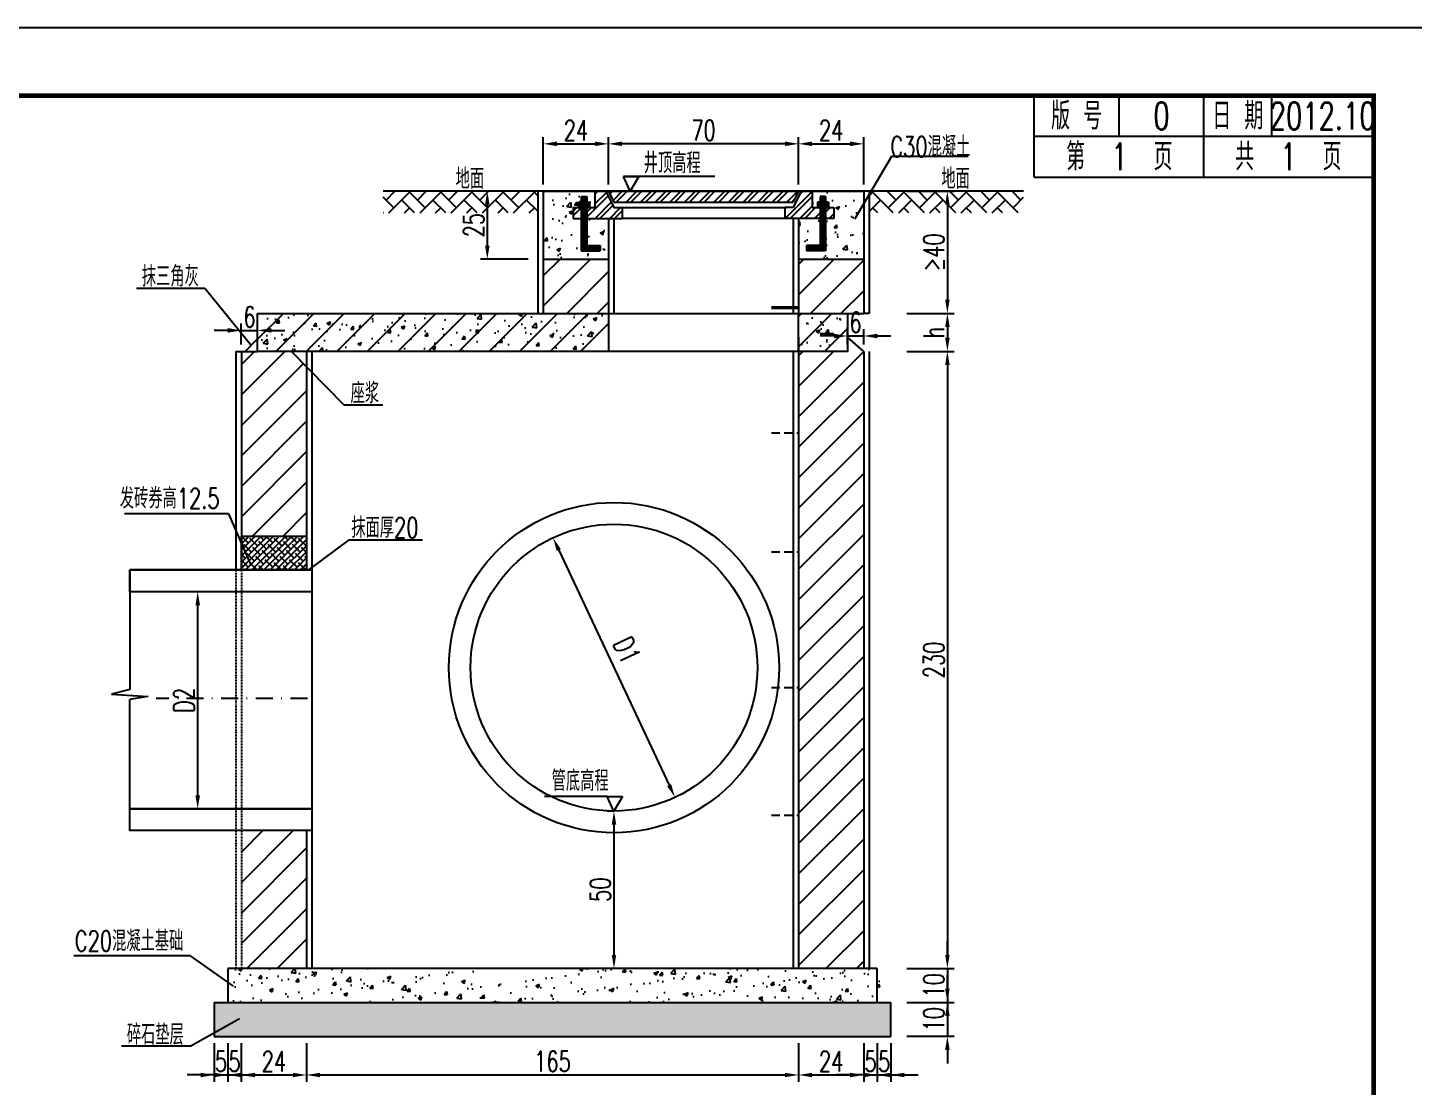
# Model space of a CAD drawing. Extents: x 5781 to 12795, y 1434 to 2653.
# Drawn here: x 6413.1 to 6617.2, y 2233.2 to 2389.1 of the extents above; entities that cross this region are included whole.
import ezdxf
from ezdxf.enums import TextEntityAlignment as Align

# ---------------------------------------------------------------- set-up
doc = ezdxf.new("R2010")
doc.units = 0
doc.header["$LTSCALE"] = 5
doc.header["$PDMODE"] = 32
doc.header["$PDSIZE"] = 0.3
doc.linetypes.add('DASHDOT', pattern=[1, 0.5, -0.25, 0, -0.25])
doc.linetypes.add('HIDDEN', pattern=[0.375, 0.25, -0.125])
doc.layers.get('0').update_dxf_attribs({"linetype": 'CONTINUOUS'})
doc.layers.get('Defpoints').update_dxf_attribs({"linetype": 'CONTINUOUS'})
for name, color, linetype in [('YOLLOW', 7, 'CONTINUOUS'), ('中心线', 2, 'DASHDOT'), ('图框', 7, 'CONTINUOUS'), ('填充', 8, 'CONTINUOUS'), ('尺寸标注', 4, 'CONTINUOUS'), ('文字字符', 7, 'CONTINUOUS'), ('结构', 7, 'CONTINUOUS'), ('结构1', 1, 'CONTINUOUS'), ('结构2', 7, 'CONTINUOUS'), ('钢筋', 1, 'CONTINUOUS'), ('钢筋2', 3, 'CONTINUOUS')]:
    doc.layers.add(name, color=color, linetype=linetype)
doc.styles.get("Standard").update_dxf_attribs({"font": 'simplex1.shx', "width": 0.7, "bigfont": 'hztxt.shx'})
doc.dimstyles.new('比例1：25', dxfattribs={"dimtxt": 3, "dimasz": 2, "dimexe": 1, "dimexo": 1, "dimgap": 0.5, "dimtad": 1, "dimlfac": 2.5, "dimzin": 13, "dimdsep": 46, "dimtxsty": 'Standard', "dimcen": -0.09, "dimclrd": 256, "dimclre": 256, "dimclrt": 7, "dimaunit": 1, "dimadec": 0, "dimazin": 0, "dimtfac": 0.0005, "dimtix": 1, "dimtmove": 2, "dimatfit": 3, "dimfxl": 0, "dimtolj": 1, "dimtzin": 13, "dimarcsym": 0})

# ---------------------------------------------------------------- blocks, each defined once
blk = doc.blocks.new('series')
at = {"width": 0.75}
for tag, height, p in [('页码', 4, (-35, -19)), ('图名', 5, (-220, -282)), ('图号', 5, (-20, -282))]:
    blk.add_attdef(tag, text='', height=height, dxfattribs=at).set_placement(p, align=Align.MIDDLE_CENTER)
blk = doc.blocks.new('*D570')
at = {"layer": 'Defpoints', "color": 0}
for p in [(6536.26, 2372.01), (6536.26, 2365.03), (6526.66, 2347.03)]:
    blk.add_point(p, dxfattribs=at)
at = {"layer": '尺寸标注', "lineweight": -2}
for p, q in [((6526.66, 2366.01), (6526.66, 2373.01)), ((6528.66, 2372.01), (6534.26, 2372.01)), ((6536.26, 2366.03), (6536.26, 2373.01))]:
    blk.add_line(p, q, dxfattribs=at)
at = {"layer": '尺寸标注'}
for points in [[(6528.66, 2372.35), (6528.66, 2371.68), (6526.66, 2372.01)], [(6534.26, 2372.35), (6534.26, 2371.68), (6536.26, 2372.01)]]:
    blk.add_solid(points, dxfattribs=at)
at = {"layer": '尺寸标注', "color": 7, "insert": (6531.46, 2374.01), "char_height": 3, "attachment_point": 5}
blk.add_mtext('\\A1;24', dxfattribs=at)
blk = doc.blocks.new('*D537')
at = {"layer": 'Defpoints', "color": 0}
for p in [(6498.66, 2372.01), (6498.66, 2365.03), (6526.66, 2365.03)]:
    blk.add_point(p, dxfattribs=at)
at = {"layer": '尺寸标注', "lineweight": -2}
for p, q in [((6498.66, 2366.03), (6498.66, 2373.01)), ((6524.66, 2372.01), (6500.66, 2372.01)), ((6526.66, 2366.03), (6526.66, 2373.01))]:
    blk.add_line(p, q, dxfattribs=at)
at = {"layer": '尺寸标注'}
for points in [[(6500.66, 2372.35), (6500.66, 2371.68), (6498.66, 2372.01)], [(6524.66, 2372.35), (6524.66, 2371.68), (6526.66, 2372.01)]]:
    blk.add_solid(points, dxfattribs=at)
at = {"layer": '尺寸标注', "color": 7, "insert": (6512.66, 2374.01), "char_height": 3, "attachment_point": 5}
blk.add_mtext('\\A1;70', dxfattribs=at)
blk = doc.blocks.new('*D571')
at = {"layer": 'Defpoints', "color": 0}
for p in [(6498.66, 2372.01), (6489.06, 2365.03), (6498.66, 2365.03)]:
    blk.add_point(p, dxfattribs=at)
at = {"layer": '尺寸标注', "lineweight": -2}
for p, q in [((6489.06, 2366.03), (6489.06, 2373.01)), ((6491.06, 2372.01), (6496.66, 2372.01)), ((6498.66, 2366.03), (6498.66, 2373.01))]:
    blk.add_line(p, q, dxfattribs=at)
at = {"layer": '尺寸标注'}
for points in [[(6491.06, 2372.35), (6491.06, 2371.68), (6489.06, 2372.01)], [(6496.66, 2372.35), (6496.66, 2371.68), (6498.66, 2372.01)]]:
    blk.add_solid(points, dxfattribs=at)
at = {"layer": '尺寸标注', "color": 7, "insert": (6493.86, 2374.01), "char_height": 3, "attachment_point": 5}
blk.add_mtext('\\A1;24', dxfattribs=at)
blk = doc.blocks.new('*D572')
at = {"layer": 'Defpoints', "color": 0}
for p in [(6489.06, 2365.03), (6480.81, 2355.03), (6489.06, 2355.03)]:
    blk.add_point(p, dxfattribs=at)
at = {"layer": '尺寸标注', "lineweight": -2}
for p, q in [((6486.81, 2365.03), (6479.81, 2365.03)), ((6480.81, 2363.03), (6480.81, 2357.03)), ((6486.81, 2355.03), (6479.81, 2355.03))]:
    blk.add_line(p, q, dxfattribs=at)
at = {"layer": '尺寸标注'}
for points in [[(6480.47, 2363.03), (6481.14, 2363.03), (6480.81, 2365.03)], [(6480.47, 2357.03), (6481.14, 2357.03), (6480.81, 2355.03)]]:
    blk.add_solid(points, dxfattribs=at)
at = {"layer": '尺寸标注', "color": 7, "insert": (6478.81, 2360.03), "char_height": 3, "attachment_point": 5, "rotation": 90}
blk.add_mtext('\\A1;25', dxfattribs=at)
blk = doc.blocks.new('*D573')
at = {"layer": 'Defpoints', "color": 0}
for p in [(6446.97, 2344.52), (6444.57, 2341.43), (6446.97, 2341.43)]:
    blk.add_point(p, dxfattribs=at)
at = {"layer": '尺寸标注', "lineweight": -2}
for p, q in [((6444.57, 2342.43), (6444.57, 2345.52)), ((6446.97, 2342.43), (6446.97, 2345.52)), ((6442.57, 2344.52), (6440.57, 2344.52)), ((6444.57, 2344.52), (6446.97, 2344.52)), ((6448.97, 2344.52), (6450.97, 2344.52))]:
    blk.add_line(p, q, dxfattribs=at)
at = {"layer": '尺寸标注'}
for points in [[(6442.57, 2344.86), (6442.57, 2344.19), (6444.57, 2344.52)], [(6448.97, 2344.86), (6448.97, 2344.19), (6446.97, 2344.52)]]:
    blk.add_solid(points, dxfattribs=at)
at = {"layer": '尺寸标注', "color": 7, "insert": (6445.77, 2346.52), "char_height": 3, "attachment_point": 5}
blk.add_mtext('\\A1;6', dxfattribs=at)
blk = doc.blocks.new('*D574')
at = {"layer": 'Defpoints', "color": 0}
for p in [(6536.26, 2343.7), (6533.86, 2341.43), (6536.26, 2341.43)]:
    blk.add_point(p, dxfattribs=at)
at = {"layer": '尺寸标注', "lineweight": -2}
for p, q in [((6531.86, 2343.7), (6529.86, 2343.7)), ((6533.86, 2342.43), (6533.86, 2344.7)), ((6533.86, 2343.7), (6536.26, 2343.7)), ((6536.26, 2342.43), (6536.26, 2344.7)), ((6538.26, 2343.7), (6540.26, 2343.7))]:
    blk.add_line(p, q, dxfattribs=at)
at = {"layer": '尺寸标注'}
for points in [[(6531.86, 2344.03), (6531.86, 2343.36), (6533.86, 2343.7)], [(6538.26, 2344.03), (6538.26, 2343.36), (6536.26, 2343.7)]]:
    blk.add_solid(points, dxfattribs=at)
at = {"layer": '尺寸标注', "color": 7, "insert": (6535.06, 2345.7), "char_height": 3, "attachment_point": 5}
blk.add_mtext('\\A1;6', dxfattribs=at)
blk = doc.blocks.new('*D575')
at = {"layer": 'Defpoints', "color": 0}
for p in [(6536.26, 2365.03), (6536.26, 2347.03), (6548.59, 2347.03)]:
    blk.add_point(p, dxfattribs=at)
at = {"layer": '尺寸标注', "lineweight": -2}
for p, q in [((6542.59, 2365.03), (6549.59, 2365.03)), ((6548.59, 2363.03), (6548.59, 2349.03)), ((6542.59, 2347.03), (6549.59, 2347.03))]:
    blk.add_line(p, q, dxfattribs=at)
at = {"layer": '尺寸标注'}
for points in [[(6548.26, 2363.03), (6548.92, 2363.03), (6548.59, 2365.03)], [(6548.26, 2349.03), (6548.92, 2349.03), (6548.59, 2347.03)]]:
    blk.add_solid(points, dxfattribs=at)
at = {"layer": '尺寸标注', "color": 7, "insert": (6546.59, 2356.03), "char_height": 3, "attachment_point": 5, "rotation": 90}
blk.add_mtext('\\A1;≥40', dxfattribs=at)
blk = doc.blocks.new('*D576')
at = {"layer": 'Defpoints', "color": 0}
for p in [(6536.26, 2347.03), (6536.26, 2341.43), (6548.59, 2341.43)]:
    blk.add_point(p, dxfattribs=at)
at = {"layer": '尺寸标注', "lineweight": -2}
for p, q in [((6542.59, 2347.03), (6549.59, 2347.03)), ((6548.59, 2345.03), (6548.59, 2343.43)), ((6542.59, 2341.43), (6549.59, 2341.43))]:
    blk.add_line(p, q, dxfattribs=at)
at = {"layer": '尺寸标注'}
for points in [[(6548.26, 2345.03), (6548.92, 2345.03), (6548.59, 2347.03)], [(6548.26, 2343.43), (6548.92, 2343.43), (6548.59, 2341.43)]]:
    blk.add_solid(points, dxfattribs=at)
at = {"layer": '尺寸标注', "color": 7, "insert": (6546.59, 2344.23), "char_height": 3, "attachment_point": 5, "rotation": 90}
blk.add_mtext('\\A1;h', dxfattribs=at)
blk = doc.blocks.new('*D577')
at = {"layer": 'Defpoints', "color": 0}
for p in [(6536.26, 2341.43), (6537.06, 2250.52), (6548.59, 2250.52)]:
    blk.add_point(p, dxfattribs=at)
at = {"layer": '尺寸标注', "lineweight": -2}
for p, q in [((6542.59, 2341.43), (6549.59, 2341.43)), ((6548.59, 2339.43), (6548.59, 2252.52)), ((6542.59, 2250.52), (6549.59, 2250.52))]:
    blk.add_line(p, q, dxfattribs=at)
at = {"layer": '尺寸标注'}
for points in [[(6548.26, 2339.43), (6548.92, 2339.43), (6548.59, 2341.43)], [(6548.26, 2252.52), (6548.92, 2252.52), (6548.59, 2250.52)]]:
    blk.add_solid(points, dxfattribs=at)
at = {"layer": '尺寸标注', "color": 7, "insert": (6546.59, 2295.97), "char_height": 3, "attachment_point": 5, "rotation": 90}
blk.add_mtext('\\A1;230', dxfattribs=at)
blk = doc.blocks.new('*D578')
at = {"layer": 'Defpoints', "color": 0}
for p in [(6538.26, 2250.52), (6538.26, 2245.52), (6548.59, 2245.52)]:
    blk.add_point(p, dxfattribs=at)
at = {"layer": '尺寸标注', "lineweight": -2}
for p, q in [((6548.59, 2252.52), (6548.59, 2254.52)), ((6542.59, 2250.52), (6549.59, 2250.52)), ((6548.59, 2250.52), (6548.59, 2245.52)), ((6542.59, 2245.52), (6549.59, 2245.52)), ((6548.59, 2243.52), (6548.59, 2241.52))]:
    blk.add_line(p, q, dxfattribs=at)
at = {"layer": '尺寸标注'}
for points in [[(6548.26, 2252.52), (6548.92, 2252.52), (6548.59, 2250.52)], [(6548.26, 2243.52), (6548.92, 2243.52), (6548.59, 2245.52)]]:
    blk.add_solid(points, dxfattribs=at)
at = {"layer": '尺寸标注', "color": 7, "insert": (6546.59, 2248.02), "char_height": 3, "attachment_point": 5, "rotation": 90}
blk.add_mtext('\\A1;10', dxfattribs=at)
blk = doc.blocks.new('*D579')
at = {"layer": 'Defpoints', "color": 0}
for p in [(6540.26, 2245.52), (6540.26, 2240.52), (6548.59, 2240.52)]:
    blk.add_point(p, dxfattribs=at)
at = {"layer": '尺寸标注', "lineweight": -2}
for p, q in [((6548.59, 2247.52), (6548.59, 2249.52)), ((6542.59, 2245.52), (6549.59, 2245.52)), ((6548.59, 2245.52), (6548.59, 2240.52)), ((6542.59, 2240.52), (6549.59, 2240.52)), ((6548.59, 2238.52), (6548.59, 2236.52))]:
    blk.add_line(p, q, dxfattribs=at)
at = {"layer": '尺寸标注'}
for points in [[(6548.26, 2247.52), (6548.92, 2247.52), (6548.59, 2245.52)], [(6548.26, 2238.52), (6548.92, 2238.52), (6548.59, 2240.52)]]:
    blk.add_solid(points, dxfattribs=at)
at = {"layer": '尺寸标注', "color": 7, "insert": (6546.59, 2243.02), "char_height": 3, "attachment_point": 5, "rotation": 90}
blk.add_mtext('\\A1;10', dxfattribs=at)
blk = doc.blocks.new('*D580')
at = {"layer": 'Defpoints', "color": 0}
for p in [(6490.49, 2313.97), (6508.45, 2275.72)]:
    blk.add_point(p, dxfattribs=at)
at = {"layer": '尺寸标注', "lineweight": -2}
blk.add_line((6491.34, 2312.16), (6507.6, 2277.53), dxfattribs=at)
at = {"layer": '尺寸标注'}
for points in [[(6491.64, 2312.3), (6491.04, 2312.02), (6490.49, 2313.97)], [(6507.9, 2277.67), (6507.3, 2277.39), (6508.45, 2275.72)]]:
    blk.add_solid(points, dxfattribs=at)
at = {"layer": '尺寸标注', "color": 7, "insert": (6501.37, 2297.4), "char_height": 3, "attachment_point": 5, "rotation": 295.1484}
blk.add_mtext('\\A1;D1', dxfattribs=at)
blk = doc.blocks.new('*D581')
at = {"layer": 'Defpoints', "color": 0}
for p in [(6499.47, 2273.71), (6499.47, 2250.52), (6499.47, 2250.52)]:
    blk.add_point(p, dxfattribs=at)
at = {"layer": '尺寸标注', "lineweight": -2}
for p, q in [((6499.47, 2273.71), (6498.47, 2273.71)), ((6499.47, 2271.71), (6499.47, 2252.52)), ((6499.47, 2250.52), (6498.47, 2250.52))]:
    blk.add_line(p, q, dxfattribs=at)
at = {"layer": '尺寸标注'}
for points in [[(6499.14, 2271.71), (6499.8, 2271.71), (6499.47, 2273.71)], [(6499.14, 2252.52), (6499.8, 2252.52), (6499.47, 2250.52)]]:
    blk.add_solid(points, dxfattribs=at)
at = {"layer": '尺寸标注', "color": 7, "insert": (6497.47, 2262.12), "char_height": 3, "attachment_point": 5, "rotation": 90}
blk.add_mtext('\\A1;50', dxfattribs=at)
blk = doc.blocks.new('*D538')
at = {"layer": 'Defpoints', "color": 0}
for p in [(6440.57, 2240.52), (6442.57, 2240.52), (6442.57, 2234.82)]:
    blk.add_point(p, dxfattribs=at)
at = {"layer": '尺寸标注', "lineweight": -2}
for p, q in [((6440.57, 2239.52), (6440.57, 2233.82)), ((6442.57, 2239.52), (6442.57, 2233.82)), ((6438.57, 2234.82), (6436.57, 2234.82)), ((6440.57, 2234.82), (6442.57, 2234.82)), ((6444.57, 2234.82), (6446.57, 2234.82))]:
    blk.add_line(p, q, dxfattribs=at)
at = {"layer": '尺寸标注'}
for points in [[(6438.57, 2235.15), (6438.57, 2234.49), (6440.57, 2234.82)], [(6444.57, 2235.15), (6444.57, 2234.49), (6442.57, 2234.82)]]:
    blk.add_solid(points, dxfattribs=at)
at = {"layer": '尺寸标注', "color": 7, "insert": (6441.57, 2236.82), "char_height": 3, "attachment_point": 5}
blk.add_mtext('\\A1;5', dxfattribs=at)
blk = doc.blocks.new('*D539')
at = {"layer": 'Defpoints', "color": 0}
for p in [(6442.57, 2240.52), (6444.57, 2240.52), (6444.57, 2234.82)]:
    blk.add_point(p, dxfattribs=at)
at = {"layer": '尺寸标注', "lineweight": -2}
for p, q in [((6442.57, 2239.52), (6442.57, 2233.82)), ((6444.57, 2239.52), (6444.57, 2233.82)), ((6440.57, 2234.82), (6438.57, 2234.82)), ((6442.57, 2234.82), (6444.57, 2234.82)), ((6446.57, 2234.82), (6448.57, 2234.82))]:
    blk.add_line(p, q, dxfattribs=at)
at = {"layer": '尺寸标注'}
for points in [[(6440.57, 2235.15), (6440.57, 2234.49), (6442.57, 2234.82)], [(6446.57, 2235.15), (6446.57, 2234.49), (6444.57, 2234.82)]]:
    blk.add_solid(points, dxfattribs=at)
at = {"layer": '尺寸标注', "color": 7, "insert": (6443.57, 2236.82), "char_height": 3, "attachment_point": 5}
blk.add_mtext('\\A1;5', dxfattribs=at)
blk = doc.blocks.new('*D540')
at = {"layer": 'Defpoints', "color": 0}
for p in [(6444.57, 2240.52), (6454.17, 2240.52), (6454.17, 2234.82)]:
    blk.add_point(p, dxfattribs=at)
at = {"layer": '尺寸标注', "lineweight": -2}
for p, q in [((6444.57, 2239.52), (6444.57, 2233.82)), ((6454.17, 2239.52), (6454.17, 2233.82)), ((6446.57, 2234.82), (6452.17, 2234.82))]:
    blk.add_line(p, q, dxfattribs=at)
at = {"layer": '尺寸标注'}
for points in [[(6446.57, 2235.15), (6446.57, 2234.49), (6444.57, 2234.82)], [(6452.17, 2235.15), (6452.17, 2234.49), (6454.17, 2234.82)]]:
    blk.add_solid(points, dxfattribs=at)
at = {"layer": '尺寸标注', "color": 7, "insert": (6449.37, 2236.82), "char_height": 3, "attachment_point": 5}
blk.add_mtext('\\A1;24', dxfattribs=at)
blk = doc.blocks.new('*D541')
at = {"layer": 'Defpoints', "color": 0}
for p in [(6454.17, 2240.52), (6526.66, 2240.52), (6526.66, 2234.82)]:
    blk.add_point(p, dxfattribs=at)
at = {"layer": '尺寸标注', "lineweight": -2}
for p, q in [((6454.17, 2239.52), (6454.17, 2233.82)), ((6526.66, 2239.52), (6526.66, 2233.82)), ((6456.17, 2234.82), (6524.66, 2234.82))]:
    blk.add_line(p, q, dxfattribs=at)
at = {"layer": '尺寸标注'}
for points in [[(6456.17, 2235.15), (6456.17, 2234.49), (6454.17, 2234.82)], [(6524.66, 2235.15), (6524.66, 2234.49), (6526.66, 2234.82)]]:
    blk.add_solid(points, dxfattribs=at)
at = {"layer": '尺寸标注', "color": 7, "insert": (6490.41, 2236.82), "char_height": 3, "attachment_point": 5}
blk.add_mtext('\\A1;165', dxfattribs=at)
blk = doc.blocks.new('*D542')
at = {"layer": 'Defpoints', "color": 0}
for p in [(6526.66, 2240.52), (6536.26, 2240.52), (6536.26, 2234.82)]:
    blk.add_point(p, dxfattribs=at)
at = {"layer": '尺寸标注', "lineweight": -2}
for p, q in [((6526.66, 2239.52), (6526.66, 2233.82)), ((6536.26, 2239.52), (6536.26, 2233.82)), ((6528.66, 2234.82), (6534.26, 2234.82))]:
    blk.add_line(p, q, dxfattribs=at)
at = {"layer": '尺寸标注'}
for points in [[(6528.66, 2235.15), (6528.66, 2234.49), (6526.66, 2234.82)], [(6534.26, 2235.15), (6534.26, 2234.49), (6536.26, 2234.82)]]:
    blk.add_solid(points, dxfattribs=at)
at = {"layer": '尺寸标注', "color": 7, "insert": (6531.46, 2236.82), "char_height": 3, "attachment_point": 5}
blk.add_mtext('\\A1;24', dxfattribs=at)
blk = doc.blocks.new('*D543')
at = {"layer": 'Defpoints', "color": 0}
for p in [(6536.26, 2240.52), (6538.26, 2240.52), (6538.26, 2234.82)]:
    blk.add_point(p, dxfattribs=at)
at = {"layer": '尺寸标注', "lineweight": -2}
for p, q in [((6536.26, 2239.52), (6536.26, 2233.82)), ((6538.26, 2239.52), (6538.26, 2233.82)), ((6534.26, 2234.82), (6532.26, 2234.82)), ((6536.26, 2234.82), (6538.26, 2234.82)), ((6540.26, 2234.82), (6542.26, 2234.82))]:
    blk.add_line(p, q, dxfattribs=at)
at = {"layer": '尺寸标注'}
for points in [[(6534.26, 2235.15), (6534.26, 2234.49), (6536.26, 2234.82)], [(6540.26, 2235.15), (6540.26, 2234.49), (6538.26, 2234.82)]]:
    blk.add_solid(points, dxfattribs=at)
at = {"layer": '尺寸标注', "color": 7, "insert": (6537.26, 2236.82), "char_height": 3, "attachment_point": 5}
blk.add_mtext('\\A1;5', dxfattribs=at)
blk = doc.blocks.new('*D582')
at = {"layer": 'Defpoints', "color": 0}
for p in [(6538.26, 2240.52), (6540.26, 2240.52), (6540.26, 2234.82)]:
    blk.add_point(p, dxfattribs=at)
at = {"layer": '尺寸标注', "lineweight": -2}
for p, q in [((6538.26, 2239.52), (6538.26, 2233.82)), ((6540.26, 2239.52), (6540.26, 2233.82)), ((6536.26, 2234.82), (6534.26, 2234.82)), ((6538.26, 2234.82), (6540.26, 2234.82)), ((6542.26, 2234.82), (6544.26, 2234.82))]:
    blk.add_line(p, q, dxfattribs=at)
at = {"layer": '尺寸标注'}
for points in [[(6536.26, 2235.15), (6536.26, 2234.49), (6538.26, 2234.82)], [(6542.26, 2235.15), (6542.26, 2234.49), (6540.26, 2234.82)]]:
    blk.add_solid(points, dxfattribs=at)
at = {"layer": '尺寸标注', "color": 7, "insert": (6539.26, 2236.82), "char_height": 3, "attachment_point": 5}
blk.add_mtext('\\A1;5', dxfattribs=at)
blk = doc.blocks.new('*D589')
at = {"layer": 'Defpoints', "color": 0}
for p in [(6438.14, 2306.03), (6444.62, 2306.03), (6444.62, 2274.03)]:
    blk.add_point(p, dxfattribs=at)
at = {"layer": '尺寸标注', "lineweight": -2}
for p, q in [((6443.62, 2306.03), (6437.14, 2306.03)), ((6438.14, 2276.03), (6438.14, 2304.03)), ((6443.62, 2274.03), (6437.14, 2274.03))]:
    blk.add_line(p, q, dxfattribs=at)
at = {"layer": '尺寸标注'}
for points in [[(6437.81, 2304.03), (6438.48, 2304.03), (6438.14, 2306.03)], [(6437.81, 2276.03), (6438.48, 2276.03), (6438.14, 2274.03)]]:
    blk.add_solid(points, dxfattribs=at)
at = {"layer": '尺寸标注', "color": 7, "insert": (6436.14, 2290.03), "char_height": 3, "attachment_point": 5, "rotation": 90}
blk.add_mtext('\\A1;D2', dxfattribs=at)
blk = doc.blocks.new('123')
at = {"layer": '图框'}
blk.add_lwpolyline([(6201.38, 2092.12), (6201.38, 2389.12), (5781.38, 2389.12), (5781.38, 2092.12)], close=True, dxfattribs=at)

msp = doc.modelspace()

# ---------------------------------------------------------------- hatches: boundary and pattern name
at = {"layer": '填充'}
h = msp.add_hatch(dxfattribs=at)
h.set_pattern_fill('AR-HBONE', color=8, scale=0.016, style=0)
h.set_pattern_definition([(45, (6760.1666, 2156.8245), (2e-16, 2.2989456), [4.8768, -1.6256]), (135, (6761.3161, 2157.974), (2e-16, 2.2989456), [4.8768, -1.6256])])
h.paths.add_polyline_path([(6488.2557, 2365.0271), (6465.4898, 2365.0271), (6465.4898, 2361.8271), (6488.2557, 2361.8271)])
h = msp.add_hatch(dxfattribs=at)
h.set_pattern_fill('ANSI32', scale=0.16, style=0)
h.set_pattern_definition([(45, (6760.1666, 2176.2092), (-1.077631, 1.077631), []), (45, (6760.885, 2176.2092), (-1.077631, 1.077631), [])])
h.paths.add_polyline_path([(6498.6557, 2365.0277), (6499.4557, 2363.4277), (6512.6557, 2363.4277), (6512.6557, 2365.0277)])
h.paths.add_polyline_path([(6525.8557, 2363.4277), (6526.6557, 2365.0277), (6512.6557, 2365.0277), (6512.6557, 2363.4277)])
h.paths.add_polyline_path([(6528.6557, 2362.6277), (6528.6557, 2365.0277), (6527.0541, 2365.0277), (6525.8541, 2362.6277), (6524.6557, 2362.6277), (6524.6557, 2361.0277), (6531.8557, 2361.0277), (6531.8557, 2362.6277)])
h.paths.add_polyline_path([(6500.6557, 2361.0277), (6500.6557, 2362.6277), (6499.4573, 2362.6277), (6498.2573, 2365.0277), (6496.6557, 2365.0277), (6496.6557, 2362.6277), (6493.4557, 2362.6277), (6493.4557, 2361.0277)])
h = msp.add_hatch(dxfattribs=at)
h.set_pattern_fill('AR-HBONE', color=8, scale=0.016, style=0)
h.set_pattern_definition([(135, (6265.1448, 2156.8245), (-2e-16, 2.2989456), [4.8768, -1.6256]), (45, (6263.9954, 2157.974), (-2e-16, 2.2989456), [4.8768, -1.6256])])
h.paths.add_polyline_path([(6537.0557, 2365.0271), (6559.8217, 2365.0271), (6559.8217, 2361.8271), (6537.0557, 2361.8271)])
h = msp.add_hatch(dxfattribs=at)
h.set_pattern_fill('AR-CONC', color=8, scale=0.03, style=0)
h.set_pattern_definition([(50, (4988.191, 2806.234), (5.46554, -0.478173), [0.5715, -6.2865]), (355, (4988.191, 2806.234), (-1.057285, 5.7317), [0.4572, -5.0292]), (100.451, (4988.6463, 2806.194), (4.408275, 5.2535), [0.4857, -5.3427]), (46.1842, (4988.191, 2807.758), (8.13237, -1.26127), [0.85725, -9.42975]), (96.6356, (4988.8685, 2807.653), (7.122127, 7.422767), [0.72855, -8.01405]), (351.184, (4988.191, 2807.758), (7.12214, 7.422754), [0.6858, -7.5438]), (21, (4988.953, 2807.377), (4.548446, -3.067966), [0.5715, -6.2865]), (326, (4988.953, 2807.377), (1.85406, 5.525639), [0.4572, -5.0292]), (71.4514, (4989.332, 2807.1213), (6.402495, 2.457686), [0.4857, -5.3427]), (37.5, (4988.1908, 2806.234), (0.092658, 2.5366512), [0, -4.96824, 0, -5.1054, 0, -5.04825]), (7.5, (4988.1908, 2806.234), (2.00459, 3.0054172), [0, -2.91084, 0, -4.85394, 0, -1.92405]), (327.5, (4986.4916, 2806.234), (4.0677179, -0.1718623), [0, -1.905, 0, -5.9436, 0, -7.8867]), (317.5, (4985.7296, 2806.234), (4.4438754, 0.762795), [0, -2.4765, 0, -3.94716, 0, -5.6007])])
h.paths.add_polyline_path([(6446.9708, 2347.0277), (6446.9708, 2341.4277), (6498.6557, 2341.4277), (6498.6557, 2347.0277)])
h.paths.add_polyline_path([(6526.6557, 2347.0277), (6526.6557, 2341.4277), (6533.8557, 2341.4277), (6533.8557, 2347.0277)])
h = msp.add_hatch(dxfattribs=at)
h.set_pattern_fill('ANSI38', color=8, scale=0.2, style=0)
h.set_pattern_definition([(45, (5163.66565, 2818.3518), (-0.4490128, 0.4490128), []), (135, (5163.66565, 2818.3518), (-1.34703842, 0.4490128), [1.5875, -0.9525])])
h.paths.add_polyline_path([(6454.1708, 2309.2295), (6454.1708, 2314.2295), (6444.5708, 2314.2295), (6444.5708, 2309.2295)])
at = {"layer": '尺寸标注', "linetype": 'Continuous'}
h = msp.add_hatch(dxfattribs=at)
h.set_pattern_fill('AR-CONC', color=8, scale=0.03, style=0)
h.set_pattern_definition([(50, (4988.191, 2799.2333), (5.46554, -0.478173), [0.5715, -6.2865]), (355, (4988.191, 2799.2333), (-1.057285, 5.7317), [0.4572, -5.0292]), (100.451, (4988.6463, 2799.1935), (4.408275, 5.2535), [0.4857, -5.3427]), (46.1842, (4988.191, 2800.757), (8.13237, -1.26127), [0.85725, -9.42975]), (96.6356, (4988.8685, 2800.652), (7.122127, 7.422767), [0.72855, -8.01405]), (351.184, (4988.191, 2800.757), (7.12214, 7.422754), [0.6858, -7.5438]), (21, (4988.953, 2800.3763), (4.548446, -3.067966), [0.5715, -6.2865]), (326, (4988.953, 2800.3763), (1.85406, 5.525639), [0.4572, -5.0292]), (71.4514, (4989.332, 2800.1207), (6.402495, 2.457686), [0.4857, -5.3427]), (37.5, (4988.1908, 2799.2333), (0.092658, 2.5366512), [0, -4.96824, 0, -5.1054, 0, -5.04825]), (7.5, (4988.1908, 2799.2333), (2.00459, 3.0054172), [0, -2.91084, 0, -4.85394, 0, -1.92405]), (327.5, (4986.4916, 2799.2333), (4.0677179, -0.1718623), [0, -1.905, 0, -5.9436, 0, -7.8867]), (317.5, (4985.7296, 2799.2333), (4.4438754, 0.762795), [0, -2.4765, 0, -3.94716, 0, -5.6007])])
h.paths.add_polyline_path([(6489.0557, 2355.0277), (6498.6557, 2355.0277), (6498.6557, 2361.0277), (6495.4557, 2361.0277), (6495.4557, 2357.0277), (6497.4557, 2357.0277), (6497.4557, 2356.2277), (6494.6557, 2356.2277), (6494.6557, 2361.0277), (6493.4557, 2361.0277), (6493.4557, 2362.6277), (6494.2557, 2362.6277), (6494.2557, 2363.4277), (6494.6557, 2363.4277), (6494.6557, 2364.2277), (6495.4557, 2364.2277), (6495.4557, 2363.4277), (6495.8557, 2363.4277), (6495.8557, 2362.6277), (6496.6557, 2362.6277), (6496.6557, 2365.0271), (6489.0557, 2365.0271)])
h.paths.add_polyline_path([(6536.2557, 2365.0271), (6528.6557, 2365.0271), (6528.6557, 2362.6277), (6529.4557, 2362.6277), (6529.4557, 2363.4277), (6529.8557, 2363.4277), (6529.8557, 2364.2277), (6530.6557, 2364.2277), (6530.6557, 2363.4277), (6531.0557, 2363.4277), (6531.0557, 2362.6277), (6531.8557, 2362.6277), (6531.8557, 2361.0277), (6530.6557, 2361.0277), (6530.6557, 2356.2277), (6527.8557, 2356.2277), (6527.8557, 2357.0277), (6529.8557, 2357.0277), (6529.8557, 2361.0277), (6526.6557, 2361.0277), (6526.6557, 2355.0277), (6536.2557, 2355.0277)])
at = {"layer": '尺寸标注'}
h = msp.add_hatch(dxfattribs=at)
h.set_pattern_fill('ANSI31', color=8, style=0)
h.set_pattern_definition([(45, (5032.471, -536.3724), (-2.245064, 2.245064), [])])
h.paths.add_polyline_path([(6498.6557, 2347.0277), (6498.6557, 2355.0277), (6489.0557, 2355.0277), (6489.0557, 2347.0277)])
h.paths.add_polyline_path([(6526.6557, 2355.0277), (6526.6557, 2347.0277), (6533.8557, 2347.0277), (6536.2557, 2347.0277), (6536.2557, 2355.0277)])
h.paths.add_polyline_path([(6526.6557, 2250.5156), (6536.2557, 2250.5156), (6536.2557, 2330.1385), (6536.2557, 2341.4277), (6533.8557, 2341.4277), (6526.6557, 2341.4277), (6526.6557, 2330.1385)])
h.paths.add_polyline_path([(6454.1708, 2339.1886), (6451.9832, 2341.4277), (6446.9708, 2341.4277), (6444.5708, 2341.4277), (6444.5708, 2314.2295), (6454.1708, 2314.2295), (6454.1708, 2320.1865)])
h.paths.add_polyline_path([(6454.1708, 2270.8295), (6444.5708, 2270.8295), (6444.5708, 2250.5156), (6454.1708, 2250.5156)])
h = msp.add_hatch(dxfattribs=at)
h.set_pattern_fill('ANSI31', color=8, style=0)
h.set_pattern_definition([(45, (4988.1908, 2806.234), (-2.245064, 2.245064), [])])
h.paths.add_polyline_path([(6446.9708, 2347.0277), (6446.9708, 2341.4277), (6498.6557, 2341.4277), (6498.6557, 2347.0277)])
h.paths.add_polyline_path([(6526.6557, 2347.0277), (6526.6557, 2341.4277), (6533.8557, 2341.4277), (6533.8557, 2347.0277)])
h = msp.add_hatch(dxfattribs=at)
h.set_pattern_fill('AR-CONC', color=8, scale=0.03, style=0)
h.set_pattern_definition([(50, (5218.6756, -536.3724), (5.46554, -0.4781726), [0.5715, -6.2865]), (355, (5218.6756, -536.3724), (-1.057285, 5.731699), [0.4572, -5.0292]), (100.451, (5219.131, -536.412), (4.408275, 5.253501), [0.4857, -5.3427]), (46.1842, (5218.6756, -534.8484), (8.132371, -1.26127), [0.85725, -9.42975]), (96.6356, (5219.353, -534.9535), (7.122127, 7.422767), [0.72855, -8.01405]), (351.184, (5218.676, -534.848), (7.122138, 7.422754), [0.6858, -7.5438]), (21, (5219.4376, -535.2294), (4.5484464, -3.0679656), [0.5715, -6.2865]), (326, (5219.4376, -535.2294), (1.854061, 5.525639), [0.4572, -5.0292]), (71.4514, (5219.8167, -535.485), (6.402495, 2.457686), [0.4857, -5.3427]), (37.5, (5218.6756, -536.3724), (0.0926581, 2.5366512), [0, -4.96824, 0, -5.1054, 0, -5.04825]), (7.5, (5218.6756, -536.3724), (2.0045899, 3.0054172), [0, -2.91084, 0, -4.85394, 0, -1.92405]), (327.5, (5216.9764, -536.3724), (4.0677179, -0.1718623), [0, -1.905, 0, -5.9436, 0, -7.8867]), (317.5, (5216.2144, -536.3724), (4.4438754, 0.7627947), [0, -2.4765, 0, -3.94716, 0, -5.6007])])
h.paths.add_polyline_path([(6538.6557, 2250.5156), (6442.9708, 2250.5156), (6442.9708, 2245.5156), (6538.6557, 2245.5156)])
h = msp.add_hatch(dxfattribs=at)
h.set_pattern_fill('AR-SAND', color=8, scale=0.03, style=0)
h.set_pattern_definition([(37.5, (5542.1094, 1509.0779), (-0.0480009, 1.4682397), [0, -1.15824, 0, -1.2954, 0, -1.23825]), (7.5, (5542.1094, 1509.078), (1.34857, 2.1504753), [0, -0.62484, 0, -1.04394, 0, -0.40005]), (327.5, (5541.1721, 1509.0779), (2.3729771, 0.0043116), [0, -0.381, 0, -1.3716, 0, -1.7907]), (317.5, (5541.1721, 1509.078), (2.2906694, 0.668788), [0, -0.1905, 0, -0.89916, 0, -1.0287])])
h.paths.add_polyline_path([(6540.2557, 2240.5156), (6540.2557, 2245.5156), (6440.5708, 2245.5156), (6440.5708, 2240.5156)])

# ---------------------------------------------------------------- linework, layer by layer
for p, q in [((6488.2557, 2365.0271), (6465.4898, 2365.0271)), ((6559.8217, 2365.0277), (6537.0557, 2365.0277))]:
    msp.add_line(p, q)
at = {"layer": 'YOLLOW'}
for p, q in [((6540.3785, 2370.1368), (6535.0023, 2361.0622)), ((6551.6302, 2370.1368), (6540.3785, 2370.1368))]:
    msp.add_line(p, q, dxfattribs=at)
at = {"layer": '中心线'}
msp.add_line((6454.2967, 2290.3011), (6432.0286, 2290.3011), dxfattribs=at)
at = {"layer": '图框'}
for p, q in [((6561.3768, 2367.1207), (6561.3768, 2379.1207)), ((6573.8768, 2373.1207), (6573.8768, 2379.1207)), ((6586.3768, 2373.1207), (6586.3768, 2379.1207)), ((6596.3768, 2373.1207), (6596.3768, 2379.1207)), ((6561.3768, 2373.1207), (6611.3768, 2373.1207)), ((6586.3768, 2367.1207), (6586.3768, 2373.1207)), ((6561.3768, 2367.1207), (6611.3768, 2367.1207))]:
    msp.add_line(p, q, dxfattribs=at)
at = {"layer": '图框', "const_width": 0.7}
msp.add_lwpolyline([(6611.3768, 2379.1207), (6231.3768, 2379.1207), (6231.3768, 2102.1207), (6611.3768, 2102.1207), (6611.3768, 2379.1207)], dxfattribs=at)
at = {"layer": '填充'}
msp.add_line((6443.7708, 2341.4277), (6446.9708, 2341.4277), dxfattribs=at)
for points in [[(6446.9708, 2347.0277), (6498.6557, 2347.0277), (6498.6557, 2341.4277), (6446.9708, 2341.4277)], [(6526.6557, 2347.0277), (6533.8557, 2347.0277), (6533.8557, 2341.4277), (6526.6557, 2341.4277)]]:
    msp.add_lwpolyline(points, close=True, dxfattribs=at)
at = {"layer": '尺寸标注'}
for p, q in [((6500.8513, 2367.1884), (6503.1202, 2367.1884)), ((6501.8525, 2365.0284), (6500.8513, 2367.1884)), ((6514.3377, 2367.1884), (6500.8513, 2367.1884)), ((6503.1202, 2367.1884), (6501.8525, 2365.0284)), ((6439.2515, 2350.683), (6429.1182, 2350.683)), ((6439.2515, 2350.683), (6446.0271, 2342.3297)), ((6531.8557, 2344.0082), (6529.8557, 2344.0082)), ((6533.8557, 2343.9277), (6533.8557, 2345.0082)), ((6533.8557, 2343.5277), (6533.8557, 2341.4277)), ((6536.2557, 2341.4277), (6533.8557, 2343.5277)), ((6445.1251, 2341.4277), (6446.9708, 2343.2734)), ((6459.7145, 2333.5141), (6451.9832, 2341.4277)), ((6465.4291, 2333.5141), (6459.7145, 2333.5141)), ((6442.7, 2317.4899), (6427.3353, 2317.4899)), ((6442.7, 2317.4899), (6446.0271, 2309.8283)), ((6460.3565, 2313.6175), (6454.6132, 2309.3416)), ((6471.2478, 2313.6175), (6460.3565, 2313.6175)), ((6498.4684, 2275.8749), (6489.2359, 2275.8749)), ((6499.4695, 2273.7149), (6498.4684, 2275.8749)), ((6498.4684, 2275.8749), (6500.7372, 2275.8749)), ((6500.7372, 2275.8749), (6499.4695, 2273.7149)), ((6437.0114, 2252.3909), (6419.8838, 2252.3909)), ((6437.0114, 2252.3909), (6443.3892, 2247.9282)), ((6437.0114, 2239.0552), (6444.295, 2243.155)), ((6437.0114, 2239.0552), (6426.9253, 2239.0552))]:
    msp.add_line(p, q, dxfattribs=at)
at = {"layer": '尺寸标注', "color": 1}
msp.add_line((6440.5708, 2245.5156), (6540.2557, 2245.5156), dxfattribs=at)
at = {"layer": '结构'}
for p, q in [((6500.6557, 2362.6277), (6524.6557, 2362.6277)), ((6524.6557, 2361.0277), (6500.6557, 2361.0277)), ((6428.151, 2309.2295), (6428.151, 2291.6062)), ((6428.151, 2291.6062), (6425.4324, 2290.9137)), ((6425.4324, 2290.9137), (6430.8249, 2290.6015)), ((6430.8249, 2290.6015), (6428.151, 2290.1398)), ((6428.151, 2270.82), (6428.151, 2290.1509))]:
    msp.add_line(p, q, dxfattribs=at)
for radius in [24.3286, 21.1286]:
    msp.add_circle((6499.4695, 2294.8435), radius, dxfattribs=at)
at = {"layer": '结构1'}
for p, q in [((6522.6557, 2348.0177), (6526.6557, 2348.0177)), ((6522.6557, 2347.8177), (6526.6557, 2347.8177)), ((6538.2557, 2250.5156), (6442.5708, 2250.5156)), ((6442.5708, 2250.5156), (6442.5708, 2245.5156)), ((6538.2557, 2245.5156), (6538.2557, 2250.5156)), ((6440.5708, 2245.5156), (6440.5708, 2240.5156)), ((6540.2557, 2240.5156), (6540.2557, 2245.5156)), ((6440.5708, 2240.5156), (6540.2557, 2240.5156))]:
    msp.add_line(p, q, dxfattribs=at)
at = {"layer": '结构1', "linetype": 'HIDDEN'}
for p, q in [((6522.6557, 2329.4277), (6526.6557, 2329.4277)), ((6522.6557, 2311.9126), (6526.6557, 2311.9126)), ((6522.6557, 2291.897), (6526.6557, 2291.897)), ((6522.6557, 2273.1058), (6526.6557, 2273.1058))]:
    msp.add_line(p, q, dxfattribs=at)
at = {"layer": '结构1', "linetype": 'HIDDEN', "ltscale": 0.1}
msp.add_line((6444.5708, 2309.2295), (6444.5708, 2250.5156), dxfattribs=at)
at = {"layer": '结构1'}
for points in [[(6446.9708, 2347.0277), (6498.6557, 2347.0277), (6498.6557, 2341.4277), (6446.9708, 2341.4277)], [(6526.6557, 2347.0277), (6533.8557, 2347.0277), (6533.8557, 2341.4277), (6526.6557, 2341.4277)], [(6444.5708, 2314.2295), (6454.1708, 2314.2295), (6454.1708, 2309.2295), (6444.5708, 2309.2295)], [(6428.151, 2309.2295), (6454.9708, 2309.2295), (6454.9708, 2306.0295), (6428.151, 2306.0295)], [(6428.151, 2274.0295), (6454.9708, 2274.0295), (6454.9708, 2270.8295), (6428.151, 2270.8295)]]:
    msp.add_lwpolyline(points, close=True, dxfattribs=at)
at = {"layer": '结构2'}
for p, q in [((6454.9708, 2309.2295), (6428.151, 2309.2295)), ((6454.9708, 2306.0295), (6428.151, 2306.0295)), ((6454.9708, 2306.0295), (6454.9708, 2274.0295)), ((6454.9708, 2274.0295), (6428.151, 2274.0295)), ((6454.9708, 2270.8295), (6428.151, 2270.8295))]:
    msp.add_line(p, q, dxfattribs=at)
msp.add_lwpolyline([(6446.9708, 2347.0277), (6533.8557, 2347.0277), (6533.8557, 2341.4277), (6446.9708, 2341.4277)], close=True, dxfattribs=at)
at = {"layer": '钢筋', "linetype": 'Continuous'}
for p, q in [((6489.0557, 2365.0277), (6536.2557, 2365.0277)), ((6489.0557, 2365.0277), (6489.0557, 2355.0277)), ((6536.2557, 2365.0277), (6536.2557, 2355.0277)), ((6498.6557, 2361.0277), (6498.6557, 2355.0277)), ((6526.6557, 2361.0277), (6526.6557, 2355.0277)), ((6489.0557, 2355.0277), (6489.0557, 2347.0277)), ((6489.0557, 2355.0277), (6498.6557, 2355.0277)), ((6498.6557, 2355.0277), (6498.6557, 2347.0277)), ((6526.6557, 2355.0277), (6526.6557, 2347.0277)), ((6526.6557, 2355.0277), (6536.2557, 2355.0277)), ((6536.2557, 2355.0277), (6536.2557, 2347.0277)), ((6526.6557, 2347.0277), (6536.2557, 2347.0277)), ((6526.6557, 2343.5277), (6526.6557, 2330.1385)), ((6444.5708, 2341.4277), (6444.5708, 2309.2295)), ((6454.1708, 2341.4277), (6454.1708, 2320.1865)), ((6536.2557, 2341.4277), (6536.2557, 2330.1385)), ((6526.6557, 2330.1385), (6526.6557, 2250.5156)), ((6536.2557, 2330.1385), (6536.2557, 2250.5156)), ((6454.1708, 2320.1865), (6454.1708, 2309.2295)), ((6454.1708, 2270.8295), (6454.1708, 2250.5156))]:
    msp.add_line(p, q, dxfattribs=at)
at = {"layer": '钢筋'}
for p, q in [((6496.6557, 2365.0277), (6496.6557, 2362.6277)), ((6498.2573, 2365.0277), (6499.4573, 2362.6277)), ((6498.6557, 2365.0277), (6499.4557, 2363.4277)), ((6527.0541, 2365.0277), (6525.8541, 2362.6277)), ((6526.6557, 2365.0277), (6525.8557, 2363.4277)), ((6528.6557, 2365.0277), (6528.6557, 2362.6277)), ((6493.4557, 2362.6277), (6496.6557, 2362.6277)), ((6493.4557, 2362.6277), (6493.4557, 2361.0277)), ((6499.4557, 2363.4277), (6525.8557, 2363.4277)), ((6499.4573, 2362.6277), (6500.6557, 2362.6277)), ((6500.6557, 2362.6277), (6500.6557, 2361.0277)), ((6525.8541, 2362.6277), (6524.6557, 2362.6277)), ((6524.6557, 2362.6277), (6524.6557, 2361.0277)), ((6528.6557, 2362.6277), (6531.8557, 2362.6277)), ((6531.8557, 2362.6277), (6531.8557, 2361.0277)), ((6493.4557, 2361.0277), (6500.6557, 2361.0277)), ((6531.8557, 2361.0277), (6524.6557, 2361.0277))]:
    msp.add_line(p, q, dxfattribs=at)
at = {"layer": '钢筋', "color": 3, "linetype": 'HIDDEN', "ltscale": 0.1}
msp.add_line((6443.7708, 2309.2295), (6443.7708, 2250.5156), dxfattribs=at)
at = {"layer": '钢筋2', "linetype": 'Continuous'}
for p, q in [((6488.2557, 2365.0277), (6488.2557, 2355.0277)), ((6537.0557, 2365.0277), (6537.0557, 2355.0277)), ((6499.4557, 2361.0277), (6499.4557, 2355.0277)), ((6525.8557, 2361.0277), (6525.8557, 2355.0277)), ((6488.2557, 2355.0277), (6488.2557, 2347.0277)), ((6499.4557, 2355.0277), (6499.4557, 2347.0277)), ((6525.8557, 2355.0277), (6525.8557, 2347.0277)), ((6537.0557, 2355.0277), (6537.0557, 2347.0277)), ((6537.0557, 2347.0277), (6536.2557, 2347.0277)), ((6443.7708, 2341.4277), (6443.7708, 2309.2295)), ((6454.9708, 2341.4277), (6454.9708, 2320.1865)), ((6525.8557, 2341.4277), (6525.8557, 2330.1385)), ((6537.0557, 2341.4277), (6537.0557, 2330.1385)), ((6525.8557, 2330.1385), (6525.8557, 2250.5156)), ((6537.0557, 2330.1385), (6537.0557, 2250.5156)), ((6454.9708, 2320.1865), (6454.9708, 2309.2295)), ((6454.9708, 2270.8295), (6454.9708, 2250.5156))]:
    msp.add_line(p, q, dxfattribs=at)
at = {"layer": '钢筋2'}
msp.add_line((6537.0557, 2365.0271), (6488.2557, 2365.0271), dxfattribs=at)
at = {"layer": '钢筋2', "color": 7, "linetype": 'Continuous'}
for p, q in [((6494.6557, 2364.2277), (6495.4557, 2364.2277)), ((6494.6557, 2364.2277), (6494.6557, 2356.2277)), ((6494.8557, 2364.2277), (6494.8557, 2356.4277)), ((6495.0557, 2364.2277), (6495.0557, 2356.6277)), ((6495.2557, 2364.2277), (6495.2557, 2356.8277)), ((6495.4557, 2364.2277), (6495.4557, 2357.0277)), ((6530.6557, 2364.2277), (6529.8557, 2364.2277)), ((6529.8557, 2364.2277), (6529.8557, 2357.0277)), ((6530.0557, 2364.2277), (6530.0557, 2356.8277)), ((6530.2557, 2364.2277), (6530.2557, 2356.6277)), ((6530.4557, 2364.2277), (6530.4557, 2356.4277)), ((6530.6557, 2364.2277), (6530.6557, 2356.2277)), ((6494.2557, 2363.4277), (6495.8557, 2363.4277)), ((6494.2557, 2363.4277), (6494.2557, 2362.6277)), ((6494.2557, 2363.2277), (6495.8557, 2363.2277)), ((6494.2557, 2363.0277), (6495.8557, 2363.0277)), ((6494.2557, 2362.8277), (6495.8557, 2362.8277)), ((6495.8557, 2363.4277), (6495.8557, 2362.6277)), ((6531.0557, 2363.4277), (6529.4557, 2363.4277)), ((6529.4557, 2363.4277), (6529.4557, 2362.6277)), ((6531.0557, 2363.2277), (6529.4557, 2363.2277)), ((6531.0557, 2363.0277), (6529.4557, 2363.0277)), ((6531.0557, 2362.8277), (6529.4557, 2362.8277)), ((6531.0557, 2363.4277), (6531.0557, 2362.6277)), ((6494.6557, 2356.2277), (6497.4557, 2356.2277)), ((6494.8557, 2356.4277), (6497.4557, 2356.4277)), ((6495.0557, 2356.6277), (6497.4557, 2356.6277)), ((6495.2557, 2356.8277), (6497.4557, 2356.8277)), ((6495.4557, 2357.0277), (6497.4557, 2357.0277)), ((6497.4557, 2357.0277), (6497.4557, 2356.2277)), ((6527.8557, 2357.0277), (6527.8557, 2356.2277)), ((6529.8557, 2357.0277), (6527.8557, 2357.0277)), ((6530.0557, 2356.8277), (6527.8557, 2356.8277)), ((6530.2557, 2356.6277), (6527.8557, 2356.6277)), ((6530.4557, 2356.4277), (6527.8557, 2356.4277)), ((6530.6557, 2356.2277), (6527.8557, 2356.2277))]:
    msp.add_line(p, q, dxfattribs=at)

# ---------------------------------------------------------------- block references
at = {"layer": '图框'}
ref = msp.add_blockref('series', (6621.3768, 2389.1207), dxfattribs=at)
ref.add_attrib('页码', '第  1  页    共  1  页', dxfattribs={"layer": '0', "height": 4, "width": 0.7}).set_placement((6586.3768, 2370.1207), align=Align.MIDDLE_CENTER)
at = {"layer": '尺寸标注'}
msp.add_blockref('123', (420, 0), dxfattribs=at)

# ---------------------------------------------------------------- texts
at = {"layer": '图框', "color": 7, "width": 0.7}
for s, p in [('版 号', (6567.6268, 2376.1207)), ('0', (6580.1268, 2376.1207)), ('日 期', (6591.3768, 2376.1207)), ('2012.10', (6603.8768, 2376.1207))]:
    msp.add_text(s, height=4, dxfattribs=at).set_placement(p, align=Align.MIDDLE_CENTER)
at = {"layer": '文字字符', "color": 7, "width": 0.7}
for s, p in [('C30混凝土', (6546.0779, 2371.7556)), ('地面', (6478.2372, 2367.0356)), ('地面', (6549.8032, 2367.0356)), ('抹三角灰', (6434.1083, 2352.6388)), ('座浆', (6462.7673, 2335.4466)), ('发砖券高12.5', (6434.0165, 2319.9415)), ('抹面厚20', (6465.7133, 2315.6171)), ('C20混凝土基础', (6428.0305, 2254.7207)), ('碎石垫层', (6431.9051, 2240.916))]:
    msp.add_text(s, height=3, dxfattribs=at).set_placement(p, align=Align.MIDDLE)
for s, p in [('井顶高程', (6503.8449, 2367.6884)), ('管底高程', (6490.2874, 2276.6666))]:
    msp.add_text(s, height=3, dxfattribs=at).set_placement(p)

# ---------------------------------------------------------------- dimensions: what is measured, and where the dimension line sits
at = {"layer": '尺寸标注'}
for base, p1, p2, picture, middle in [((6498.656, 2372.0147), (6489.0557, 2365.0277), (6498.656, 2365.0271), '*D571', (6493.8559, 2374.0147)), ((6498.6557, 2372.0147), (6526.6557, 2365.0271), (6498.6557, 2365.0271), '*D537', (6512.6557, 2374.0147)), ((6536.2557, 2372.0147), (6526.6557, 2347.0277), (6536.2557, 2365.0277), '*D570', (6531.4557, 2374.0147)), ((6446.9708, 2344.5227), (6444.5708, 2341.4277), (6446.9708, 2341.4277), '*D573', (6445.7708, 2346.5227)), ((6536.2557, 2343.698), (6533.8557, 2341.4277), (6536.2557, 2341.4277), '*D574', (6535.0557, 2345.698)), ((6442.5708, 2234.8203), (6440.5708, 2240.5156), (6442.5708, 2240.5156), '*D538', (6441.5708, 2236.8203)), ((6444.5708, 2234.8203), (6442.5708, 2240.5156), (6444.5708, 2240.5156), '*D539', (6443.5708, 2236.8203)), ((6454.1708, 2234.8203), (6444.5708, 2240.5156), (6454.1708, 2240.5156), '*D540', (6449.3708, 2236.8203)), ((6536.2557, 2234.8203), (6526.6557, 2240.5156), (6536.2557, 2240.5156), '*D542', (6531.4557, 2236.8203)), ((6538.2557, 2234.8203), (6536.2557, 2240.5156), (6538.2557, 2240.5156), '*D543', (6537.2557, 2236.8203)), ((6540.2557, 2234.8203), (6538.2557, 2240.5156), (6540.2557, 2240.5156), '*D582', (6539.2557, 2236.8203))]:
    dim = msp.add_linear_dim(base=base, p1=p1, p2=p2, dimstyle='比例1：25', dxfattribs=at)
    dim.commit()
    dim.dimension.update_dxf_attribs({"geometry": picture, "text_midpoint": middle})
dim = msp.add_linear_dim(base=(6480.8077, 2355.0277), p1=(6489.0557, 2365.0271), p2=(6489.0557, 2355.0277), angle=90, dimstyle='比例1：25', dxfattribs=at)
dim.commit()
dim.dimension.update_dxf_attribs({"geometry": '*D572', "text_midpoint": (6478.8077, 2360.0274)})
for base, p1, p2, text, picture, middle in [((6548.59, 2347.0277), (6536.2557, 2365.0271), (6536.2557, 2347.0277), '≥40', '*D575', (6546.59, 2356.0274)), ((6548.59, 2341.4277), (6536.2557, 2347.0277), (6536.2557, 2341.4277), 'h', '*D576', (6546.59, 2344.2277)), ((6548.59, 2250.5156), (6536.2557, 2341.4277), (6537.0557, 2250.5156), '230', '*D577', (6546.59, 2295.9717)), ((6438.1436, 2306.0295), (6444.6245, 2274.0295), (6444.6245, 2306.0295), 'D2', '*D589', (6436.1436, 2290.0295)), ((6499.4695, 2250.5156), (6499.4695, 2273.7149), (6499.4695, 2250.5156), '50', '*D581', (6497.4695, 2262.1152)), ((6548.59, 2245.5156), (6538.2557, 2250.5156), (6538.2557, 2245.5156), '10', '*D578', (6546.59, 2248.0156)), ((6548.59, 2240.5156), (6540.2557, 2245.5156), (6540.2557, 2240.5156), '10', '*D579', (6546.59, 2243.0156))]:
    dim = msp.add_linear_dim(base=base, p1=p1, p2=p2, angle=90, text=text, dimstyle='比例1：25', dxfattribs=at)
    dim.commit()
    dim.dimension.update_dxf_attribs({"geometry": picture, "text_midpoint": middle})
dim = msp.add_diameter_dim_2p(p1=(6490.4906, 2313.9693), p2=(6508.4484, 2275.7176), text='D1', dimstyle='比例1：25', dxfattribs=at)
dim.commit()
dim.dimension.update_dxf_attribs({"geometry": '*D580', "text_midpoint": (6501.3717, 2297.3983), "dimtype": 163})
dim = msp.add_linear_dim(base=(6526.6557, 2234.8203), p1=(6454.1708, 2240.5156), p2=(6526.6557, 2240.5156), text='165', dimstyle='比例1：25', dxfattribs=at)
dim.commit()
dim.dimension.update_dxf_attribs({"geometry": '*D541', "text_midpoint": (6490.4132, 2236.8203)})

doc.saveas('drawing.dxf')
